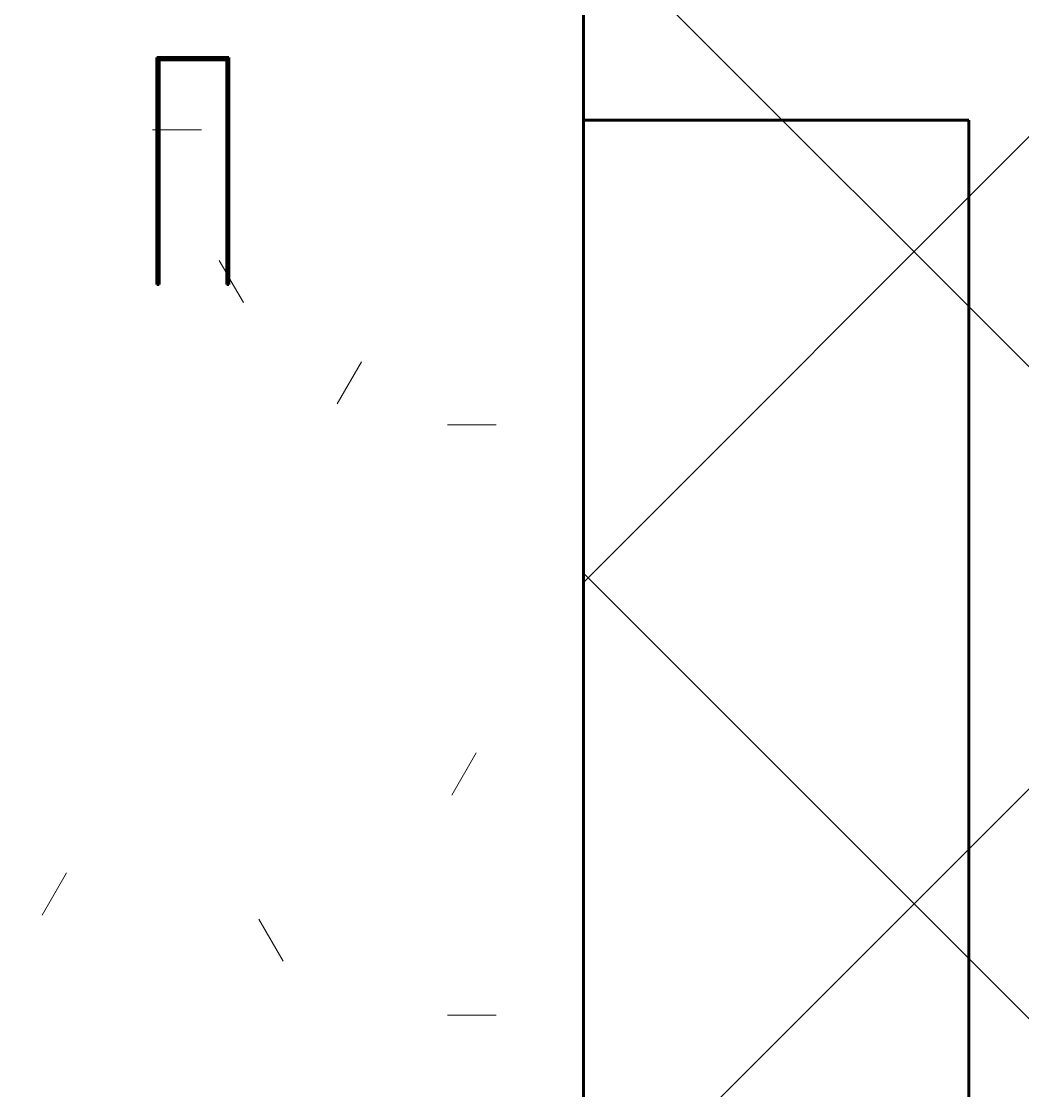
# Model space of a CAD drawing. Header units: inches. Extents: x -4061 to -1937, y 10959 to 12323.
# Drawn here: x -3517.08 to -3499.7, y 11508.46 to 11527.01 of the extents above; entities that cross this region are included whole.
import ezdxf

# ---------------------------------------------------------------- set-up
doc = ezdxf.new("R2010")
doc.units = ezdxf.units.IN
doc.header["$MEASUREMENT"] = 0
doc.linetypes.add('Dash', pattern=[0.25, 0.125, -0.125])
for name, color, linetype, lineweight in [('0-1', 7, 'Continuous', 5), ('0-6', 1, 'Continuous', 9), ('A-GENM-2', 10, 'Continuous', 60), ('A-GENM-5', 135, 'Continuous', 9), ('A-GENM-HDLN-1', 250, 'Dash', 9), ('A-ROOF-PATT-1', 251, 'Continuous', 9), ('A-WALL-2', 10, 'Continuous', 60), ('A-WALL-PATT-3', 252, 'Continuous', 9)]:
    doc.layers.add(name, color=color, linetype=linetype, lineweight=lineweight)

# ---------------------------------------------------------------- blocks, each defined once
blk = doc.blocks.new('CTR - 1st Phase - Shell_rvt-1-ENLARGED RCP - 3RD FLOOR PLAN - EAST')
at = {"layer": 'A-ROOF-PATT-1'}
h = blk.add_hatch(dxfattribs=at)
h.set_pattern_fill('FP_13', color=256, style=0, pattern_type=2)
h.set_pattern_definition([(0, (-4.059, 0), (20.476, 5.12), [0.845, -14.512, 0.845, -14.512, -81.902]), (0, (-4.059, 0), (20.476, 5.12), [-30.713, 0.845, -29.869, 0.845, -14.512, -35.832]), (0, (-4.059, 0), (20.476, 5.12), [-76.783, 0.845, -9.393, 0.845, -24.75]), (119.995, (3.62, 2.56), (-14.6708597, 15.1762486), [0.845, -14.514, 0.845, -14.514, -81.916]), (119.995, (3.62, 2.56), (-14.6708597, 15.1762486), [-30.718, 0.845, -29.874, 0.845, -14.514, -35.838]), (119.995, (3.62, 2.56), (-14.6708597, 15.1762486), [-76.796, 0.845, -9.395, 0.845, -24.754]), (240.005, (6.179, 12.8), (-5.8050448, -20.296207), [0.845, -14.514, 0.845, -14.514, -81.916]), (240.005, (6.179, 12.8), (-5.8050448, -20.296207), [-30.718, 0.845, -29.874, 0.845, -14.514, -35.838]), (240.005, (6.179, 12.8), (-5.8050448, -20.296207), [-76.796, 0.845, -9.395, 0.845, -24.754])])
h.paths.add_polyline_path([(-3587.324, 11434.989), (-3507.324, 11434.989), (-3507.324, 11459.55), (-3509.324, 11459.55), (-3509.324, 11462.675), (-3509.73, 11462.675), (-3509.73, 11504.8), (-3509.324, 11504.8), (-3509.324, 11508.05), (-3507.324, 11508.05), (-3507.324, 11538.989), (-3517.347, 11538.989), (-3517.347, 11535.84), (-3518.233, 11535.84), (-3518.233, 11528.005), (-3520.063, 11528.005), (-3520.063, 11524.189), (-3536.046, 11524.189), (-3536.046, 11523.699), (-3536.991, 11523.699), (-3536.991, 11524.189), (-3537.105, 11524.189), (-3537.105, 11523.699), (-3537.932, 11523.699), (-3537.932, 11524.189), (-3543.221, 11524.189), (-3543.221, 11522.73), (-3518.766, 11522.73), (-3518.766, 11504.95), (-3514.921, 11504.95), (-3514.921, 11505.678), (-3514.802, 11505.678), (-3514.802, 11504.832), (-3518.884, 11504.832), (-3518.884, 11522.612), (-3543.221, 11522.612), (-3543.221, 11445.052), (-3518.884, 11445.052), (-3518.884, 11462.832), (-3514.802, 11462.832), (-3514.802, 11461.985), (-3514.921, 11461.985), (-3514.921, 11462.714), (-3518.766, 11462.714), (-3518.766, 11444.934), (-3543.221, 11444.934), (-3543.221, 11436.989), (-3549.221, 11436.989), (-3549.221, 11444.934), (-3579.162, 11444.934), (-3579.162, 11522.73), (-3549.221, 11522.73), (-3549.221, 11524.189), (-3553.056, 11524.189), (-3553.056, 11523.854), (-3556.161, 11523.854), (-3556.161, 11523.604), (-3556.476, 11523.604), (-3556.476, 11523.854), (-3556.58, 11523.854), (-3556.58, 11524.189), (-3556.618, 11524.189), (-3556.618, 11523.854), (-3561.618, 11523.854), (-3561.618, 11524.189), (-3561.718, 11524.189), (-3561.718, 11524.054), (-3564.718, 11524.054), (-3564.718, 11524.189), (-3572.373, 11524.189), (-3572.373, 11528.005), (-3574.217, 11528.005), (-3574.217, 11535.84), (-3575.102, 11535.84), (-3575.102, 11538.989), (-3587.324, 11538.989), (-3587.324, 11436.989)], flags=0)
h.paths.add_polyline_path([(-3541.95, 11436.989), (-3541.95, 11439.667), (-3539.45, 11439.667), (-3539.45, 11439.979), (-3537.262, 11439.979), (-3537.262, 11443.171), (-3536.637, 11443.151), (-3536.637, 11439.979), (-3534.45, 11439.959), (-3534.45, 11439.667), (-3531.95, 11439.667), (-3531.95, 11436.989), (-3534.214, 11436.989)], flags=0)
h.paths.add_polyline_path([(-3513.514, 11441.279), (-3514.724, 11441.279), (-3514.724, 11445.216), (-3514.684, 11445.216), (-3514.684, 11441.318), (-3513.513, 11441.318), (-3513.513, 11445.216), (-3513.474, 11445.216), (-3513.474, 11441.279), (-3513.513, 11441.279)], flags=0)
h.paths.add_polyline_path([(-3549.221, 11445.052), (-3549.221, 11522.612), (-3579.044, 11522.612), (-3579.044, 11445.052)], flags=0)
h.paths.add_polyline_path([(-3514.724, 11462.834), (-3514.724, 11483.83), (-3513.474, 11483.83), (-3513.474, 11462.834), (-3514.684, 11462.834)], flags=0)
h.paths.add_polyline_path([(-3508.281, 11483.675), (-3508.281, 11483.925), (-3508.574, 11483.925), (-3508.574, 11483.675)], flags=0)
h.paths.add_polyline_path([(-3513.474, 11483.834), (-3514.724, 11483.834), (-3514.724, 11504.83), (-3513.474, 11504.83), (-3513.474, 11483.925)], flags=0)
h.paths.add_polyline_path([(-3514.684, 11522.448), (-3514.724, 11522.448), (-3514.724, 11526.385), (-3513.474, 11526.385), (-3513.474, 11522.448), (-3513.513, 11522.448), (-3513.513, 11526.346), (-3514.684, 11526.346), (-3514.684, 11522.612)], flags=0)
h.paths.add_polyline_path([(-3541.879, 11538.419), (-3521.382, 11538.419), (-3521.382, 11538.989), (-3543.221, 11538.989), (-3543.221, 11538.419)], flags=0)
h.paths.add_polyline_path([(-3571.067, 11538.419), (-3549.221, 11538.419), (-3549.221, 11538.989), (-3571.067, 11538.989), (-3571.067, 11538.794)], flags=0)
blk = doc.blocks.new('Otis_G2S_06102019171910 - Duty_3000_Speed_150_Seismic_N_CabHeight_93_CabPanels_Y_EntHeight_84_CwtLoc_L2_CwtSafety_N_DoorHand_CO_OpeningType_Front_Glassback_N_FRSAME_NOH-2125003-ENLARGED RCP - 3RD FLOOR PLAN - EAST')
at = {"layer": 'A-GENM-5'}
h = blk.add_hatch(color=256, dxfattribs=at)
h.paths.add_polyline_path([(4.289, 7.4), (4.289, 6.15), (8.226, 6.15), (8.226, 6.189), (4.329, 6.189), (4.329, 7.361), (8.226, 7.361), (8.226, 7.4)], flags=0)
h.paths.add_polyline_path([(7.944, 35.898), (7.944, 11.442), (25.724, 11.442), (25.724, 7.597), (24.996, 7.597), (24.996, 7.479), (25.843, 7.479), (25.843, 11.56), (8.063, 11.56), (8.063, 71.72), (85.623, 71.72), (85.623, 11.56), (67.843, 11.56), (67.843, 7.479), (68.689, 7.479), (68.689, 7.597), (67.961, 7.597), (67.961, 11.442), (85.741, 11.442), (85.741, 71.838), (7.944, 71.838), (7.944, 41.898)], flags=0)
h.paths.add_polyline_path([(25.844, 7.4), (25.844, 6.15), (46.841, 6.15), (46.841, 7.4), (37.216, 7.4)], flags=0)
h.paths.add_polyline_path([(46.844, 7.4), (46.844, 6.15), (67.841, 6.15), (67.841, 7.4), (46.936, 7.4)], flags=0)
h.paths.add_polyline_path([(85.459, 7.361), (89.356, 7.361), (89.356, 6.189), (85.459, 6.189), (85.459, 6.15), (89.396, 6.15), (89.396, 7.4), (85.459, 7.4)], flags=0)
at = {"layer": 'A-GENM-2'}
for p, q in [((85.459, 7.361), (85.459, 7.4)), ((85.459, 7.4), (89.396, 7.4)), ((89.356, 7.361), (85.459, 7.361)), ((89.356, 7.361), (89.396, 7.4)), ((89.396, 7.4), (89.356, 7.361)), ((89.356, 6.189), (89.356, 7.361)), ((89.396, 7.4), (89.396, 6.15)), ((85.459, 6.15), (85.459, 6.189)), ((85.459, 6.189), (89.356, 6.189)), ((89.396, 6.15), (85.459, 6.15)), ((89.356, 6.189), (89.396, 6.15)), ((89.396, 6.15), (89.356, 6.189))]:
    blk.add_line(p, q, dxfattribs=at)
blk = doc.blocks.new('Otis_G2S_06102019171910 - Otis_G2S_06102019171910-2044336-ENLARGED RCP - 3RD FLOOR PLAN - EAST')
at = {"layer": 'A-GENM-2'}
for p, q in [((71.061, 0), (88.311, 0)), ((88.311, 0), (88.311, -6.688)), ((88.311, -6.688), (67.811, -6.688))]:
    blk.add_line(p, q, dxfattribs=at)
at = {"layer": 'A-GENM-HDLN-1'}
blk.add_line((102, 0), (0, 0), dxfattribs=at)
blk.add_blockref('Otis_G2S_06102019171910 - Duty_3000_Speed_150_Seismic_N_CabHeight_93_CabPanels_Y_EntHeight_84_CwtLoc_L2_CwtSafety_N_DoorHand_CO_OpeningType_Front_Glassback_N_FRSAME_NOH-2125003-ENLARGED RCP - 3RD FLOOR PLAN - EAST', (0, 0))
blk = doc.blocks.new('CTR - 1st Phase -Stairs _ Elevators_rvt-1-ENLARGED RCP - 3RD FLOOR PLAN - EAST')
at = {"layer": 'A-WALL-PATT-3'}
h = blk.add_hatch(dxfattribs=at)
h.set_pattern_fill('FP_11', color=256, style=0, pattern_type=2)
h.set_pattern_definition([(45, (0, 0), (-5.656854, 5.656854), []), (135, (0, 0), (-5.656854, -5.656854), [])])
h.paths.add_polyline_path([(-3499.324, 11426.989), (-3499.324, 11459.55), (-3507.324, 11459.55), (-3507.324, 11426.989), (-3500.174, 11426.989)], flags=0)
h.paths.add_polyline_path([(-3503.556, 11508.05), (-3499.324, 11508.05), (-3499.324, 11538.989), (-3507.324, 11538.989), (-3507.324, 11508.05)], flags=0)
at = {"layer": 'A-WALL-2'}
blk.add_line((-3507.324, 11508.05), (-3507.324, 11538.989), dxfattribs=at)
at = {"layer": '0-6', "rotation": 90.0000000000184}
blk.add_blockref('Otis_G2S_06102019171910 - Otis_G2S_06102019171910-2044336-ENLARGED RCP - 3RD FLOOR PLAN - EAST', (-3507.324, 11436.989), dxfattribs=at)

msp = doc.modelspace()

# ---------------------------------------------------------------- block references
at = {"layer": '0-1'}
for name in ['CTR - 1st Phase - Shell_rvt-1-ENLARGED RCP - 3RD FLOOR PLAN - EAST', 'CTR - 1st Phase -Stairs _ Elevators_rvt-1-ENLARGED RCP - 3RD FLOOR PLAN - EAST']:
    msp.add_blockref(name, (0, 0), dxfattribs=at)

doc.saveas('drawing.dxf')
